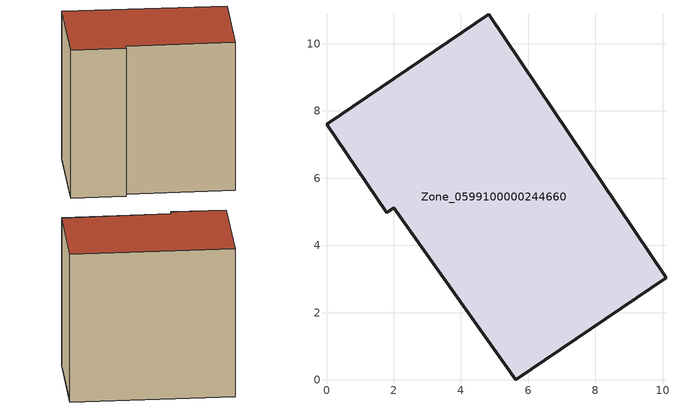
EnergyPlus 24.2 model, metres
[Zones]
Zone_0599100000244660
 floor ground (C_G): 0,7.6 4.83,10.88 10.1,3.04 5.63,0 2,5.12 1.79,4.97 z0
 wall outside (C_F): 4.83,10.88 0,7.6 1.79,4.97 2,5.12 5.63,0 10.1,3.04 4.83,10.88 z0:9.12
 roof outside (C_R): 10.1,3.04 4.83,10.88 0,7.6 1.79,4.97 2,5.12 5.63,0 z9.12
[BUILDING]
Pand.0599100000244660: North Axis=0; Terrain=City; Loads Convergence Tolerance Value=0.04; Temperature Convergence Tolerance Value=0.4; Solar Distribution=FullExterior; Maximum Number of Warmup Days=25; Minimum Number of Warmup Days=1
[Site:Location]
Rotterdam.The.Hague.AP_ZH_NLD Design_Conditions: Latitude=51.96; Longitude=4.45; Time Zone=1; Elevation=-4.5
[SITE:GROUNDTEMPERATURE:BUILDINGSURFACE]
18, 18, 18, 18, 18, 18, 18, 18, 18, 18, 18, 18
[MATERIAL] Thermal Absorptance=0.9; Solar Absorptance=0.7; Visible Absorptance=0.7
Name | Roughness | Thickness | Conductivity | Density | Specific Heat
G.TI.1975-1991 | MediumSmooth | 0.15 | 0.288461 | 540 | 1210
F.TI.1975-1991 | Rough | 0.3 | 0.230769 | 1920 | 840
R.TI.1975-1991 | MediumRough | 0.2 | 0.153846 | 1500 | 1000
[CONSTRUCTION]
C_G: G.TI.1975-1991
C_F: F.TI.1975-1991
C_R: R.TI.1975-1991
[ZONE]
Zone_0599100000244660: Type=1; Multiplier=1; Ceiling Height=Autocalculate; Volume=Autocalculate; Floor Area=autocalculate; Part of Total Floor Area=Yes
[ZONEINFILTRATION:DESIGNFLOWRATE]
Infil_Zone_0599100000244660: Zone or ZoneList or Space or SpaceList=Zone_0599100000244660; Schedule=AlwaysOn; Design Flow Rate Calculation Method=Flow/Area; Flow Rate per Floor Area=0.003; Constant Term Coefficient=1; Temperature Term Coefficient=0; Velocity Term Coefficient=0; Velocity Squared Term Coefficient=0
[HVACTEMPLATE:ZONE:IDEALLOADSAIRSYSTEM]
Zone_0599100000244660: Maximum Heating Supply Air Temperature=50; Minimum Cooling Supply Air Temperature=13; Maximum Heating Supply Air Humidity Ratio=0.0156; Minimum Cooling Supply Air Humidity Ratio=0.0077; Heating Limit=NoLimit; Cooling Limit=NoLimit; Dehumidification Control Type=ConstantSensibleHeatRatio; Cooling Sensible Heat Ratio=0.7; Dehumidification Setpoint=60; Humidification Control Type=None; Humidification Setpoint=30; Outdoor Air Method=None; Outdoor Air Flow Rate per Person=0.00944; Outdoor Air Flow Rate per Zone Floor Area=0; Outdoor Air Flow Rate per Zone=0; Demand Controlled Ventilation Type=None; Outdoor Air Economizer Type=NoEconomizer; Heat Recovery Type=None; Sensible Heat Recovery Effectiveness=0.7; Latent Heat Recovery Effectiveness=0.65
[ZONECONTROL:THERMOSTAT]
ThermostatControl_Zone_0599100000244660: Zone or ZoneList=Zone_0599100000244660; Control Type Schedule=DualSetpointControlType; Control 1=Thermostat_Zone_0599100000244660; Temperature Difference Between Cutout And Setpoint=0
[THERMOSTATSETPOINT:DUALSETPOINT]
Thermostat_Zone_0599100000244660: Heating Setpoint Temperature Schedule=HeatingSetpoint_Zone_0599100000244660; Cooling Setpoint Temperature Schedule=CoolingSetpoint_Zone_0599100000244660
[SCHEDULE:COMPACT]
HeatingSetpoint_Zone_0599100000244660: Through: 12/31, For: AllDays, Until: 24:00, 21
CoolingSetpoint_Zone_0599100000244660: Through: 12/31, For: AllDays, Until: 24:00, 24
DualSetpointControlType: Through: 12/31, For: AllDays, Until: 24:00, 4
AlwaysOn: Through: 12/31, For: AllDays, Until: 24:00, 1
